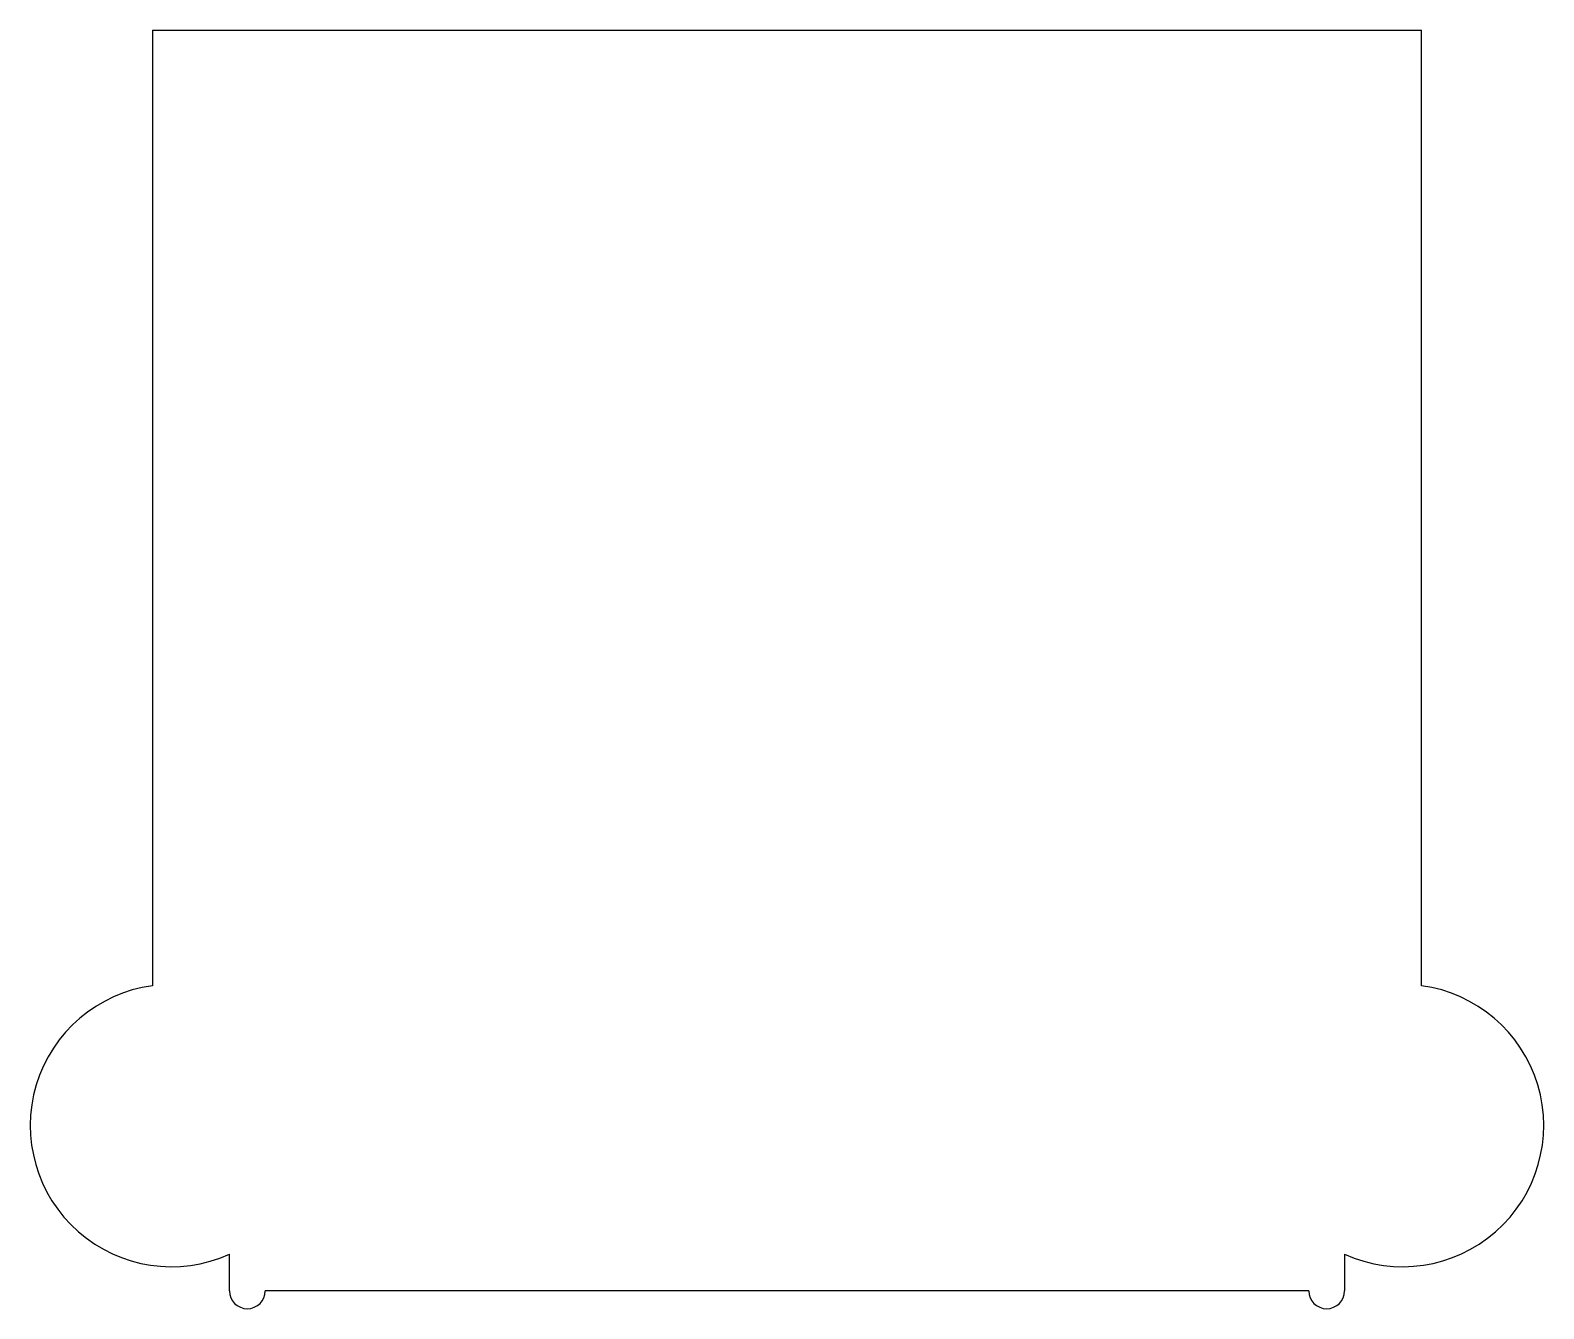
# Model space of a CAD drawing. Header units: millimetres. Extents: x 127.6 to 169.8, y 87 to 122.5.
import ezdxf

# ---------------------------------------------------------------- set-up
doc = ezdxf.new("R2010")
doc.units = ezdxf.units.MM
doc.layers.add('Default', color=7, linetype='Continuous')

msp = doc.modelspace()

# ---------------------------------------------------------------- linework, layer by layer
at = {"layer": 'Default', "color": 7, "linetype": 'Continuous'}
for p, q in [((131.004, 122.55), (131.004, 95.944)), ((131.004, 122.55), (166.354, 122.55)), ((166.354, 95.944), (166.354, 122.55)), ((133.149, 87.45), (133.149, 88.467)), ((164.209, 88.467), (164.209, 87.45)), ((163.209, 87.45), (134.149, 87.45))]:
    msp.add_line(p, q, dxfattribs=at)
for centre, radius, start, end in [((131.534, 92.05), 3.93, 97.7505, 294.264), ((165.824, 92.05), 3.93, 245.736, 82.2495), ((133.649, 87.45), 0.5, 180, 0), ((163.709, 87.45), 0.5, 180, 0)]:
    msp.add_arc(centre, radius, start, end, dxfattribs=at)

doc.saveas('drawing.dxf')
